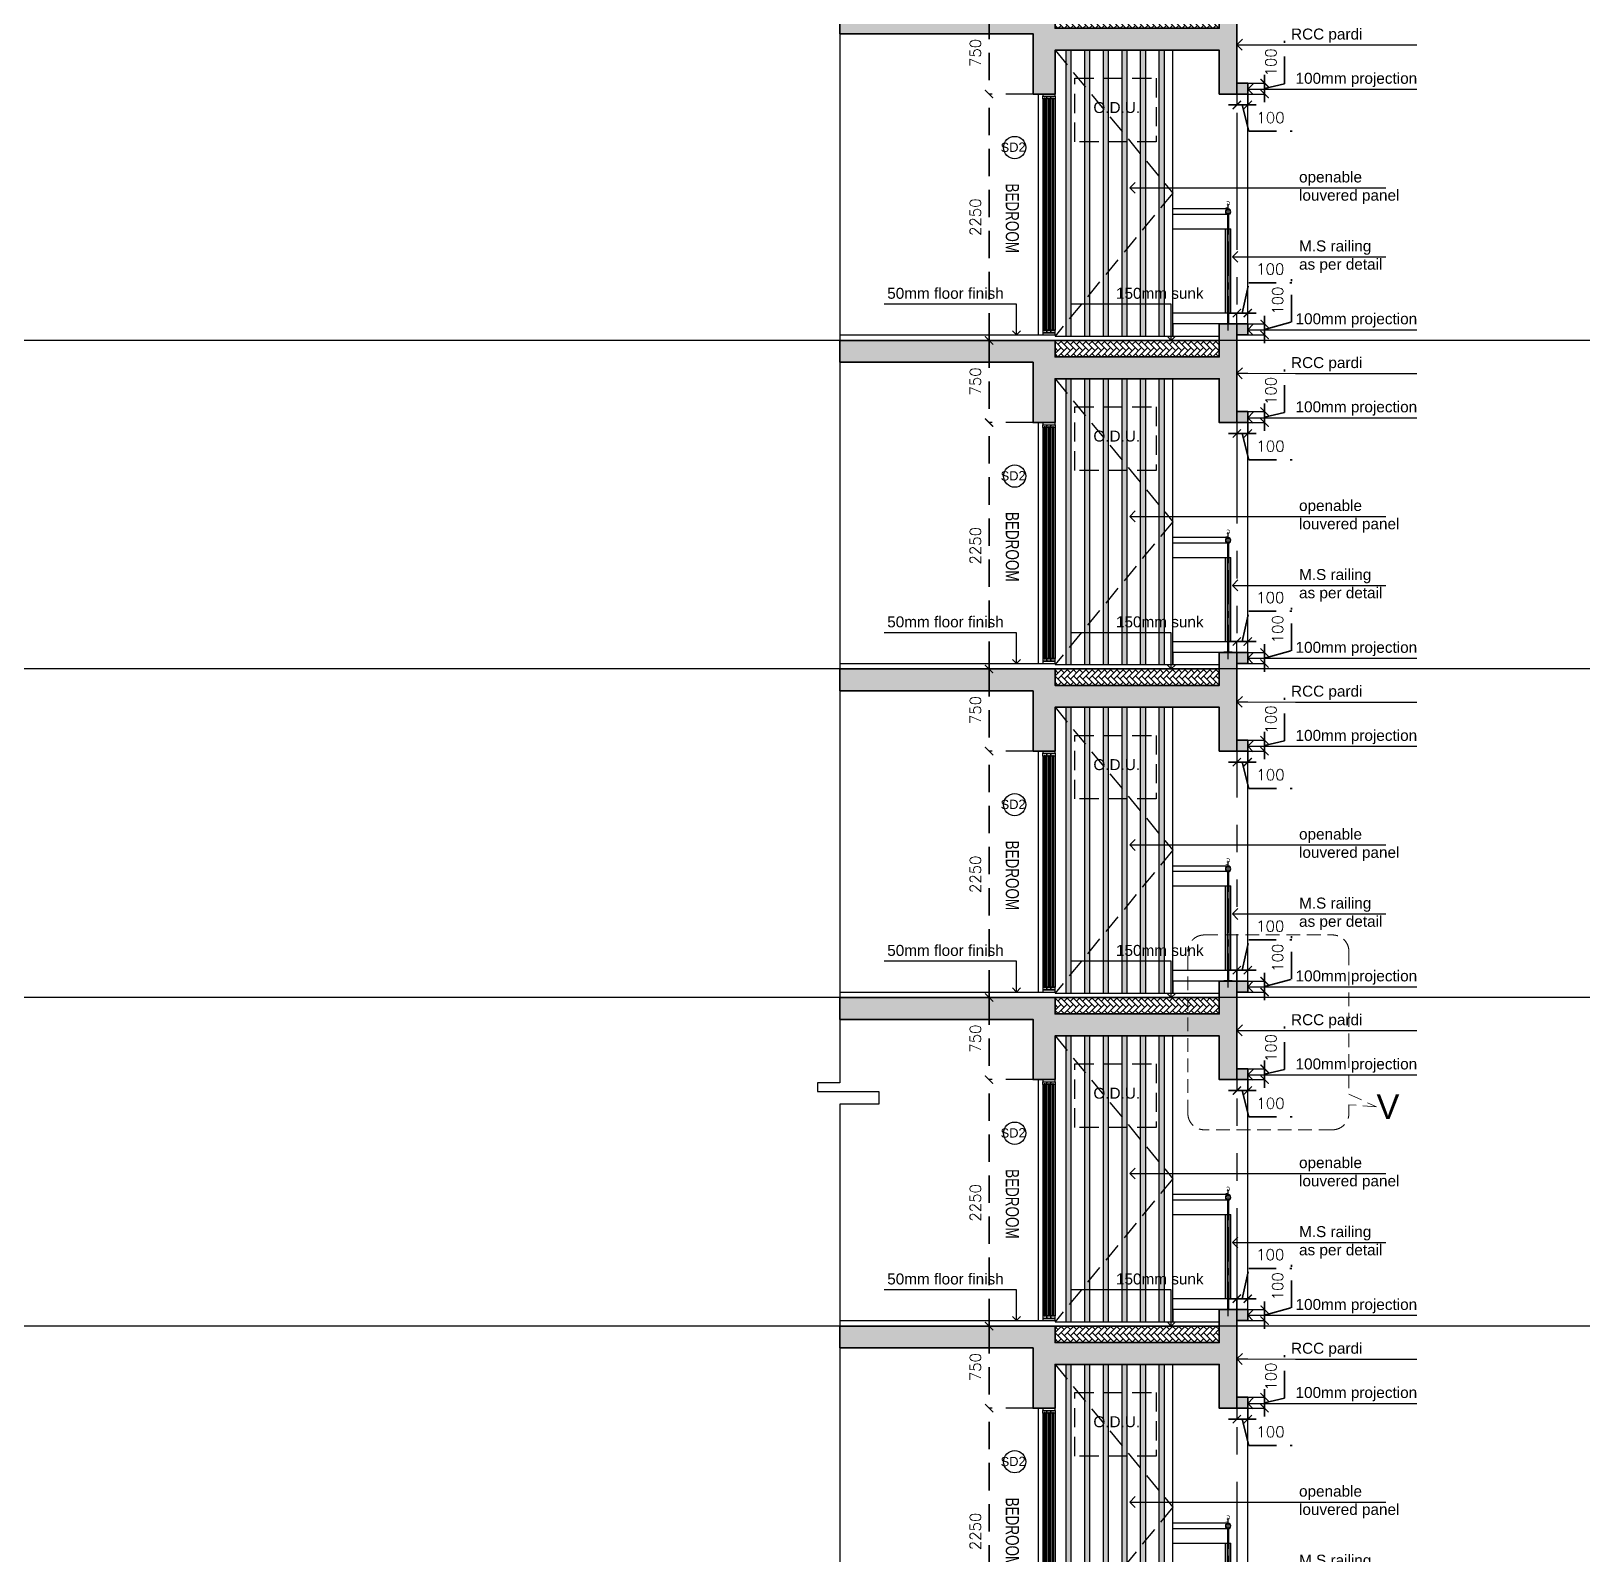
# Model space of a CAD drawing. Header units: millimetres. Extents: x 1066295 to 1300022, y -5734212 to -5454663.
# Drawn here: x 1131770 to 1145939, y -5640083 to -5626168 of the extents above; entities that cross this region are included whole.
import ezdxf
from ezdxf.enums import TextEntityAlignment as Align

# ---------------------------------------------------------------- set-up
doc = ezdxf.new("R2010")
doc.units = ezdxf.units.MM
doc.header["$LTSCALE"] = 1000
doc.header["$MEASUREMENT"] = 0
for name, pattern in [('AUDIT_D_120904163729-0', [0]), ('T9_PROFILE SECTIONS$0$( Hidden )', [0.375, 0.25, -0.125]), ('T9_PROFILE SECTIONS$0$AUDIT_D_120904163729-0', [0]), ('T9_PROFILE SECTIONS$0$CENTER', [2, 1.25, -0.25, 0.25, -0.25]), ('T9_PROFILE SECTIONS$0$HIDDEN', [0.375, 0.25, -0.125]), ('T9_PROFILE SECTIONS$0$HIDDEN2', [0.1875, 0.125, -0.0625]), ('T9_PROFILE SECTIONS$0$T10(T7 IS SIMILAR BUT MIRROR) - DIMENSION & TEXTING$0$HIDDEN', [0.375, 0.25, -0.125]), ('T9_PROFILE SECTIONS$0$T8_PROFILE SECTIONS$0$HIDDEN', [0.375, 0.25, -0.125]), ('T9_PROFILE SECTIONS$0$T8_PROFILE SECTIONS$0$PHANTOM2', [1.25, 0.625, -0.125, 0.125, -0.125, 0.125, -0.125])]:
    doc.linetypes.add(name, pattern=pattern)
doc.layers.get('0').update_dxf_attribs({"linetype": 'AUDIT_D_120904163729-0'})
for name, color, linetype in [('T9_PROFILE SECTIONS$0$a-alu frame', 4, 'Continuous'), ('T9_PROFILE SECTIONS$0$A-DIM', 2, 'Continuous'), ('T9_PROFILE SECTIONS$0$a-ele', 8, 'Continuous'), ('T9_PROFILE SECTIONS$0$A-SUNK SLAB', 251, 'T9_PROFILE SECTIONS$0$AUDIT_D_120904163729-0'), ('T9_PROFILE SECTIONS$0$a-window', 5, 'Continuous'), ('T9_PROFILE SECTIONS$0$DETAIL TEXT', 84, 'T9_PROFILE SECTIONS$0$HIDDEN'), ('T9_PROFILE SECTIONS$0$Elev 01', 8, 'Continuous'), ('T9_PROFILE SECTIONS$0$ELEV 5', 8, 'Continuous'), ('T9_PROFILE SECTIONS$0$F.F.L', 36, 'Continuous'), ('T9_PROFILE SECTIONS$0$GLASS', 5, 'Continuous'), ('T9_PROFILE SECTIONS$0$HATCH 150', 8, 'Continuous'), ('T9_PROFILE SECTIONS$0$Leader', 2, 'T9_PROFILE SECTIONS$0$AUDIT_D_120904163729-0'), ('T9_PROFILE SECTIONS$0$LEVEL', 7, 'Continuous'), ('T9_PROFILE SECTIONS$0$T10(T7 IS SIMILAR BUT MIRROR) - DIMENSION & TEXTING$0$A-DIMENSIONS', 2, 'T9_PROFILE SECTIONS$0$T10(T7 IS SIMILAR BUT MIRROR) - DIMENSION & TEXTING$0$HIDDEN'), ('T9_PROFILE SECTIONS$0$T8_PROFILE SECTIONS$0$A-BUILDING LINE TURNS HERE', 252, 'T9_PROFILE SECTIONS$0$T8_PROFILE SECTIONS$0$PHANTOM2'), ('T9_PROFILE SECTIONS$0$TEXT ROOM', 7, 'Continuous'), ('T9_PROFILE SECTIONS$0$TYPICAL UNITS$0$a-door-no', 104, 'Continuous')]:
    doc.layers.add(name, color=color, linetype=linetype)
for name, color, linetype, lineweight in [('T9_PROFILE SECTIONS$0$A-DIMENSION', 2, 'Continuous', 35), ('T9_PROFILE SECTIONS$0$A-SLAB', 3, 'Continuous', 35), ('T9_PROFILE SECTIONS$0$a-Text', 4, 'Continuous', 0), ('T9_PROFILE SECTIONS$0$R0-18-10-2014-T1-1st Podium Floor Plan$0$Text', 7, 'Continuous', 0), ('T9_PROFILE SECTIONS$0$T8_PROFILE SECTIONS$0$A-DIMENSION', 2, 'Continuous', 35)]:
    doc.layers.add(name, color=color, linetype=linetype, lineweight=lineweight)
doc.styles.add('T9_PROFILE SECTIONS$0$arial', font='sanss___.ttf')
doc.styles.add('T9_PROFILE SECTIONS$0$ARIAL ARROW', font='arial.ttf')
doc.styles.add('T9_PROFILE SECTIONS$0$Romans 1', font='romans.shx', dxfattribs={"height": 100})
doc.styles.add('T9_PROFILE SECTIONS$0$RSP_TXT 500', font='swisscl.ttf', dxfattribs={"height": 250})
doc.styles.add('T9_PROFILE SECTIONS$0$T8_PROFILE SECTIONS$0$Romans 1', font='romans.shx', dxfattribs={"height": 100})
doc.styles.add('T9_PROFILE SECTIONS$0$TYPICAL UNITS$0$LODHA STANDERD', font='sanss___.ttf')
doc.dimstyles.new('T9_PROFILE SECTIONS$0$ALPINE S', dxfattribs={"dimscale": 0, "dimtxt": 100, "dimasz": 75, "dimexe": 0, "dimexo": 0, "dimgap": 75, "dimtad": 1, "dimdec": 0, "dimzin": 0, "dimdsep": 46, "dimtxsty": 'T9_PROFILE SECTIONS$0$Romans 1', "dimblk": 'T9_PROFILE SECTIONS$0$_ArchTick', "dimcen": 0.09, "dimclrd": 256, "dimclre": 256, "dimclrt": 7, "dimadec": 0, "dimazin": 0, "dimtfac": 1, "dimtdec": 0, "dimtofl": 0, "dimtmove": 1, "dimatfit": 0, "dimldrblk": 'T9_PROFILE SECTIONS$0$_Open90', "dimfxl": 1, "dimtolj": 1, "dimtzin": 0, "dimarcsym": 0})
doc.dimstyles.new('T9_PROFILE SECTIONS$0$T8_PROFILE SECTIONS$0$ALPINE S', dxfattribs={"dimscale": 0, "dimtxt": 100, "dimasz": 75, "dimexe": 0, "dimexo": 0, "dimgap": 75, "dimtad": 1, "dimdec": 0, "dimzin": 0, "dimdsep": 46, "dimtxsty": 'T9_PROFILE SECTIONS$0$T8_PROFILE SECTIONS$0$Romans 1', "dimblk": 'T9_PROFILE SECTIONS$0$T8_PROFILE SECTIONS$0$_ArchTick', "dimcen": 0.09, "dimclrd": 256, "dimclre": 256, "dimclrt": 7, "dimadec": 0, "dimazin": 0, "dimtfac": 1, "dimtdec": 0, "dimtofl": 0, "dimtmove": 1, "dimatfit": 0, "dimldrblk": 'T9_PROFILE SECTIONS$0$T8_PROFILE SECTIONS$0$_Open90', "dimfxl": 1, "dimtolj": 1, "dimtzin": 0, "dimarcsym": 0})

# ---------------------------------------------------------------- blocks, each defined once
blk = doc.blocks.new('T9_PROFILE SECTIONS$0$A$C04612184')
at = {"layer": 'T9_PROFILE SECTIONS$0$LEVEL', "color": 8, "linetype": 'T9_PROFILE SECTIONS$0$HIDDEN2', "ltscale": 5}
for p, q in [((89.81805045481178, 62.91499993094112), (-67.82707013435402, 62.91499993094112)), ((89.81805045481178, 56.91499993094112), (-67.82707013499271, 56.91499993094112)), ((89.81805045481178, 53.91499993094112), (-67.82707013531217, 53.91499993094112))]:
    blk.add_line(p, q, dxfattribs=at)
at = {"layer": 'T9_PROFILE SECTIONS$0$LEVEL', "color": 1, "linetype": 'T9_PROFILE SECTIONS$0$HIDDEN2', "ltscale": 5}
blk.add_line((89.81805045481178, 59.91499993094112), (-67.82707013467325, 59.91499993094112), dxfattribs=at)
blk = doc.blocks.new('T9_PROFILE SECTIONS$0$_ArchTick')
at = {"color": 0, "linetype": 'ByBlock', "const_width": 0.15}
blk.add_lwpolyline([(-0.5, -0.5), (0.5, 0.5)], dxfattribs=at)
blk = doc.blocks.new('T9_PROFILE SECTIONS$0$window with railing')
at = {"layer": 'T9_PROFILE SECTIONS$0$a-ele'}
blk.add_lwpolyline([(-11244.8753560856, -340863.6866648021), (-11244.8753560856, -338663.6867499707)], dxfattribs=at)
at = {"layer": 'T9_PROFILE SECTIONS$0$a-window', "color": 250}
for p, q in [((-11394.8753560856, -338708.6867806237), (-11394.8753560856, -340818.6867802009)), ((-11381.60035608523, -338708.6867806242), (-11381.60035608616, -340818.6867802023)), ((-11371.60035608523, -338708.6867806242), (-11371.60035608616, -340818.6867802023))]:
    blk.add_line(p, q, dxfattribs=at)
at = {"layer": 'T9_PROFILE SECTIONS$0$a-window', "color": 1}
for p, q in [((-11357.3753560856, -338708.6867806242), (-11357.3753560856, -340818.6867802023)), ((-11319.8753560856, -338708.6867806242), (-11319.8753560856, -340818.6867802023)), ((-11319.8753560856, -338708.6867806237), (-11319.8753560856, -340818.6867802014)), ((-11282.3753560856, -338708.6867806237), (-11282.3753560856, -340818.6867802014))]:
    blk.add_line(p, q, dxfattribs=at)
at = {"layer": 'T9_PROFILE SECTIONS$0$a-window', "color": 5}
for p, q in [((-11344.10035608616, -338708.6867806242), (-11344.10035608616, -340818.6867802009)), ((-11334.10035608523, -338708.6867806242), (-11334.10035608616, -340818.6867802014)), ((-11306.60035608616, -338708.6867806242), (-11306.60035608616, -340818.6867802009)), ((-11296.60035608523, -338708.6867806242), (-11296.60035608616, -340818.6867802014))]:
    blk.add_line(p, q, dxfattribs=at)
at = {"layer": 'T9_PROFILE SECTIONS$0$a-window', "color": 4}
for points in [[(-11394.87535608653, -338683.6867806247), (-11394.87535608653, -338663.6867806247), (-11282.3753560856, -338663.6867806242), (-11282.3753560856, -338683.6867806242)], [(-11371.60035608523, -338708.6867806242), (-11357.3753560856, -338708.6867806242), (-11357.3753560856, -338683.6867806242), (-11394.87535608653, -338683.6867806247), (-11394.8753560856, -338708.6867806237), (-11381.60035608523, -338708.6867806242), (-11381.60035608523, -338702.6867806237), (-11371.60035608523, -338702.6867806242)], [(-11334.10035608523, -338708.6867806242), (-11319.8753560856, -338708.6867806237), (-11319.8753560856, -338683.6867806242), (-11357.3753560856, -338683.6867806242), (-11357.3753560856, -338708.6867806242), (-11344.10035608616, -338708.6867806242), (-11344.10035608523, -338702.6867806237), (-11334.10035608523, -338702.6867806242)], [(-11296.60035608523, -338708.6867806242), (-11282.3753560856, -338708.6867806237), (-11282.3753560856, -338683.6867806242), (-11319.8753560856, -338683.6867806242), (-11319.8753560856, -338708.6867806242), (-11306.60035608616, -338708.6867806242), (-11306.60035608523, -338702.6867806237), (-11296.60035608523, -338702.6867806242)], [(-11371.60035608616, -340818.6867802023), (-11357.3753560856, -340818.6867802023), (-11357.3753560856, -340843.6867802023), (-11394.8753560856, -340843.6867802023), (-11394.8753560856, -340818.6867802019), (-11381.60035608616, -340818.6867802023), (-11381.60035608523, -340824.6867802023), (-11371.60035608616, -340824.6867802023)], [(-11394.8753560856, -340863.6867495488), (-11394.8753560856, -340843.6867495488), (-11282.3753560856, -340843.6867802019), (-11282.3753560856, -340863.6867802019)], [(-11334.10035608616, -340818.6867802014), (-11319.8753560856, -340818.6867802014), (-11319.8753560856, -340843.6867802019), (-11357.3753560856, -340843.6867802023), (-11357.3753560856, -340818.6867802023), (-11344.10035608616, -340818.6867802023), (-11344.10035608616, -340824.6867802014), (-11334.10035608523, -340824.6867802014)], [(-11296.60035608616, -340818.6867802014), (-11282.3753560856, -340818.6867802014), (-11282.3753560856, -340843.6867802019), (-11319.8753560856, -340843.6867802023), (-11319.8753560856, -340818.6867802023), (-11306.60035608616, -340818.6867802023), (-11306.60035608616, -340824.6867802014), (-11296.60035608523, -340824.6867802014)]]:
    blk.add_lwpolyline(points, close=True, dxfattribs=at)
blk = doc.blocks.new('T9_PROFILE SECTIONS$0$A$C6E3644B4')
at = {"layer": 'T9_PROFILE SECTIONS$0$A-DIM', "ltscale": 0.7}
h = blk.add_hatch(color=8, dxfattribs=at)
edge = h.paths.add_edge_path()
edge.add_arc((0, 1025.000000000233), 25, 0, 360)
edge = h.paths.add_edge_path(flags=17)
edge.add_arc((0, 1025.000000000233), 20, 0, 360)
for points in [[(6.029318510554731, 868.7475443840958), (-5.970681489445269, 868.7475443840958), (-5.970681489445269, 843.7475443840958), (6.029318510554731, 843.7475443840958)], [(6.029318510554731, 130.0000037571881), (-5.970681489445269, 130.0000037571881), (-5.970681489445269, 105.0000037571881), (6.029318510554731, 105.0000037571881)]]:
    blk.add_hatch(color=8, dxfattribs=at).paths.add_polyline_path(points)
for p, q in [((-5, 1000.135468803113), (-5.000000000931323, 868.4000000003725)), ((5, 1000.135468803113), (4.999999999068677, 868.4000000003725)), ((24.99999999906868, 868.4000000003725), (-25.00000000093132, 868.4000000003725)), ((-25, 100.4000000001397), (-25.00000000093132, 868.4000000003725)), ((25, 100.4000000001397), (24.99999999906868, 868.4000000003725)), ((25, 100.4000000001397), (-25, 100.3999999999069)), ((-5, 100.3999999912921), (-5, 5)), ((5, 100.3999999912921), (5, 5))]:
    blk.add_line(p, q, dxfattribs=at)
at = {"layer": 'T9_PROFILE SECTIONS$0$A-DIM', "color": 5, "linetype": 'T9_PROFILE SECTIONS$0$CENTER', "ltscale": 0.25}
blk.add_line((0, -58.99308032752015), (0, 1094.712154761422), dxfattribs=at)
at = {"layer": 'T9_PROFILE SECTIONS$0$A-DIM', "ltscale": 0.7}
blk.add_lwpolyline([(37.5, 5), (-37.5, 5), (-37.5, 0), (37.5, 0)], close=True, dxfattribs=at)
for radius in [25, 20]:
    blk.add_circle((0, 1025.000000000233), radius, dxfattribs=at)
at = {"layer": 'T9_PROFILE SECTIONS$0$GLASS', "ltscale": 0.7}
for points in [[(-5.970681489445269, 868.4000000003725), (-5.970681489445269, 843.7475443840958), (6.029318510554731, 843.7475443840958), (6.029318510554731, 868.4000000003725)], [(-5.970681489445269, 105.0000037571881), (6.029318510554731, 105.0000037571881), (6.029318510554731, 868.4000000003725), (-5.970681489445269, 868.4000000003725)], [(-5.970681489445269, 130.0000037571881), (-5.970681489445269, 105.0000037571881), (6.029318510554731, 105.0000037571881), (6.029318510554731, 130.0000037571881)]]:
    blk.add_lwpolyline(points, close=True, dxfattribs=at)
at = {"layer": 'T9_PROFILE SECTIONS$0$DETAIL TEXT', "color": 0, "char_height": 40, "width": 489.2515201326069, "attachment_point": 1, "style": 'T9_PROFILE SECTIONS$0$arial'}
for s, insert in [('{\\fCalibri|b0|i0|c0|p34;C}', (-17.82033419283107, 1122.699517042609)), ('{\\fCalibri|b0|i0|c0|p34;L}', (-2.775433416478336, 1100.522025397047))]:
    blk.add_mtext(s, dxfattribs=dict(at, insert=insert))
blk = doc.blocks.new('*D249')
at = {"layer": 'T9_PROFILE SECTIONS$0$A-DIMENSION', "linetype": 'T9_PROFILE SECTIONS$0$HIDDEN', "lineweight": -2, "transparency": 16777216}
for p, q in [((-51353.88129241997, 283661.6741476329), (-51755.66542000929, 283661.6741476329)), ((-51353.88129241997, 282911.6741476329), (-51755.66542000929, 282911.6741476329))]:
    blk.add_line(p, q, dxfattribs=at)
at = {"layer": 'T9_PROFILE SECTIONS$0$A-DIMENSION', "linetype": 'T9_PROFILE SECTIONS$0$HIDDEN', "transparency": 16777216}
blk.add_line((-51755.66542000929, 283661.6741476329), (-51755.66542000929, 282911.6741476329), dxfattribs=at)
at = {"layer": 'T9_PROFILE SECTIONS$0$A-DIMENSION', "linetype": 'ByBlock', "transparency": 16777216, "xscale": 75, "yscale": 75, "zscale": 75}
for p, rotation in [((-51755.66542000929, 283661.6741476329), 90), ((-51755.66542000929, 282911.6741476329), 270)]:
    blk.add_blockref('T9_PROFILE SECTIONS$0$_ArchTick', p, dxfattribs=dict(at, rotation=rotation))
at = {"layer": 'T9_PROFILE SECTIONS$0$A-DIMENSION', "color": 7, "linetype": 'ByBlock', "transparency": 16777216, "insert": (-51880.66542000927, 283286.6741476329), "char_height": 100, "attachment_point": 5, "rotation": 90.00000000000001, "style": 'T9_PROFILE SECTIONS$0$Romans 1'}
blk.add_mtext('\\A1;750', dxfattribs=at)
blk = doc.blocks.new('T9_PROFILE SECTIONS$0$_Open90')
at = {"color": 0, "linetype": 'ByBlock', "lineweight": -2}
for p, q in [((0, 0), (-1, 0)), ((-0.5, 0.5), (0, 0)), ((0, 0), (-0.5, -0.5))]:
    blk.add_line(p, q, dxfattribs=at)
blk = doc.blocks.new('*D250')
at = {"layer": 'T9_PROFILE SECTIONS$0$A-DIMENSION', "linetype": 'T9_PROFILE SECTIONS$0$HIDDEN', "lineweight": -2, "transparency": 16777216}
for p, q in [((-51353.88129369775, 285911.6741474317), (-51755.66542000929, 285911.6741474317)), ((-51353.88129241997, 283661.674147632), (-51755.66542000929, 283661.674147632))]:
    blk.add_line(p, q, dxfattribs=at)
at = {"layer": 'T9_PROFILE SECTIONS$0$A-DIMENSION', "linetype": 'T9_PROFILE SECTIONS$0$HIDDEN', "transparency": 16777216}
blk.add_line((-51755.66542000929, 283661.674147632), (-51755.66542000929, 285911.6741474317), dxfattribs=at)
at = {"layer": 'T9_PROFILE SECTIONS$0$A-DIMENSION', "linetype": 'ByBlock', "transparency": 16777216, "xscale": 75, "yscale": 75, "zscale": 75}
for p, rotation in [((-51755.66542000929, 285911.6741474317), 90), ((-51755.66542000929, 283661.674147632), 270)]:
    blk.add_blockref('T9_PROFILE SECTIONS$0$_ArchTick', p, dxfattribs=dict(at, rotation=rotation))
at = {"layer": 'T9_PROFILE SECTIONS$0$A-DIMENSION', "color": 7, "linetype": 'ByBlock', "transparency": 16777216, "insert": (-51880.66542000927, 284786.6741475319), "char_height": 100, "attachment_point": 5, "rotation": 90.00000000000001, "style": 'T9_PROFILE SECTIONS$0$Romans 1'}
blk.add_mtext('\\A1;2250', dxfattribs=at)
blk = doc.blocks.new('T9_PROFILE SECTIONS$0$TYPICAL UNITS$0$B-flat-33')
at = {"layer": 'T9_PROFILE SECTIONS$0$TYPICAL UNITS$0$a-door-no'}
blk.add_ellipse((14107.61507096316, 1401.53111237858), major_axis=(0.02899166201322233, -181.0162510421596), ratio=0.9999894850701674, dxfattribs=at)
at = {"layer": 'T9_PROFILE SECTIONS$0$TYPICAL UNITS$0$a-door-no', "style": 'T9_PROFILE SECTIONS$0$TYPICAL UNITS$0$LODHA STANDERD', "oblique": 1.577147961390024e-05, "width": 0.9999894886737732}
blk.add_attdef('OP1', text='', height=149.9999997297267, rotation=0.7592242381622432, dxfattribs=at).set_placement((14117.02385249914, 1331.605178014608), align=Align.CENTER)
blk = doc.blocks.new('T9_PROFILE SECTIONS$0$T8_PROFILE SECTIONS$0$_ArchTick')
at = {"color": 0, "linetype": 'ByBlock', "const_width": 0.15}
blk.add_lwpolyline([(-0.5, -0.5), (0.5, 0.5)], dxfattribs=at)
blk = doc.blocks.new('*D251')
at = {"layer": 'T9_PROFILE SECTIONS$0$T8_PROFILE SECTIONS$0$A-DIMENSION', "linetype": 'T9_PROFILE SECTIONS$0$T8_PROFILE SECTIONS$0$HIDDEN', "transparency": 16777216}
for p, q in [((-49443.88129241997, 283911.7390612923), (-49385.15413161134, 284188.3660563556)), ((-49385.15413161134, 284188.3660563556), (-48992.2969887542, 284188.3660563556)), ((-49493.88129241997, 283911.7390612923), (-49568.88129241997, 283911.7390612923)), ((-49393.88129241997, 283911.7390612923), (-49493.88129241997, 283911.7390612923)), ((-49393.88129241997, 283911.7390612923), (-49318.88129241997, 283911.7390612923))]:
    blk.add_line(p, q, dxfattribs=at)
at = {"layer": 'T9_PROFILE SECTIONS$0$T8_PROFILE SECTIONS$0$A-DIMENSION', "linetype": 'T9_PROFILE SECTIONS$0$T8_PROFILE SECTIONS$0$HIDDEN', "lineweight": -2, "transparency": 16777216}
for p, q in [((-49493.88129241997, 283811.6741472026), (-49493.88129241997, 283911.7390612923)), ((-49393.88129241997, 283811.6741472026), (-49393.88129241997, 283911.7390612923))]:
    blk.add_line(p, q, dxfattribs=at)
at = {"layer": 'T9_PROFILE SECTIONS$0$T8_PROFILE SECTIONS$0$A-DIMENSION', "linetype": 'ByBlock', "transparency": 16777216, "xscale": 75, "yscale": 75, "zscale": 75}
blk.add_blockref('T9_PROFILE SECTIONS$0$T8_PROFILE SECTIONS$0$_ArchTick', (-49493.88129241997, 283911.7390612923), dxfattribs=at)
at = {"layer": 'T9_PROFILE SECTIONS$0$T8_PROFILE SECTIONS$0$A-DIMENSION', "linetype": 'ByBlock', "transparency": 16777216, "xscale": 75, "yscale": 75, "zscale": 75, "rotation": 180}
blk.add_blockref('T9_PROFILE SECTIONS$0$T8_PROFILE SECTIONS$0$_ArchTick', (-49393.88129241997, 283911.7390612923), dxfattribs=at)
at = {"layer": 'T9_PROFILE SECTIONS$0$T8_PROFILE SECTIONS$0$A-DIMENSION', "color": 7, "linetype": 'ByBlock', "transparency": 16777216, "insert": (-49188.72556018277, 284313.3660563556), "char_height": 100, "attachment_point": 5, "style": 'T9_PROFILE SECTIONS$0$T8_PROFILE SECTIONS$0$Romans 1'}
blk.add_mtext('\\A1;100', dxfattribs=at)
blk = doc.blocks.new('T9_PROFILE SECTIONS$0$T8_PROFILE SECTIONS$0$_Open90')
at = {"color": 0, "linetype": 'ByBlock', "lineweight": -2}
for p, q in [((0, 0), (-1, 0)), ((-0.5, 0.5), (0, 0)), ((0, 0), (-0.5, -0.5))]:
    blk.add_line(p, q, dxfattribs=at)
blk = doc.blocks.new('*D252')
at = {"layer": 'T9_PROFILE SECTIONS$0$T8_PROFILE SECTIONS$0$A-DIMENSION', "linetype": 'T9_PROFILE SECTIONS$0$T8_PROFILE SECTIONS$0$HIDDEN', "transparency": 16777216}
for p, q in [((-48996.16857542605, 283828.2281862199), (-48996.16857542605, 284221.0853290771)), ((-49240.73842880735, 283811.6741472026), (-49240.73842880735, 283886.6741472026)), ((-49240.73842880735, 283761.6741472133), (-48996.16857542605, 283828.2281862199)), ((-49240.73842880735, 283811.6741472026), (-49240.73842880735, 283711.6741472241)), ((-49240.73842880735, 283711.6741472241), (-49240.73842880735, 283636.6741472241))]:
    blk.add_line(p, q, dxfattribs=at)
at = {"layer": 'T9_PROFILE SECTIONS$0$T8_PROFILE SECTIONS$0$A-DIMENSION', "linetype": 'T9_PROFILE SECTIONS$0$T8_PROFILE SECTIONS$0$HIDDEN', "lineweight": -2, "transparency": 16777216}
for p, q in [((-49393.88129241997, 283811.6741472026), (-49240.73842880735, 283811.6741472026)), ((-49393.88129241997, 283711.6741472241), (-49240.73842880735, 283711.6741472241))]:
    blk.add_line(p, q, dxfattribs=at)
at = {"layer": 'T9_PROFILE SECTIONS$0$T8_PROFILE SECTIONS$0$A-DIMENSION', "linetype": 'ByBlock', "transparency": 16777216, "xscale": 75, "yscale": 75, "zscale": 75}
for p, rotation in [((-49240.73842880735, 283811.6741472026), 270), ((-49240.73842880735, 283711.6741472241), 90)]:
    blk.add_blockref('T9_PROFILE SECTIONS$0$T8_PROFILE SECTIONS$0$_ArchTick', p, dxfattribs=dict(at, rotation=rotation))
at = {"layer": 'T9_PROFILE SECTIONS$0$T8_PROFILE SECTIONS$0$A-DIMENSION', "color": 7, "linetype": 'ByBlock', "transparency": 16777216, "insert": (-49121.1685754261, 284024.6567576485), "char_height": 100, "attachment_point": 5, "rotation": 90, "style": 'T9_PROFILE SECTIONS$0$T8_PROFILE SECTIONS$0$Romans 1'}
blk.add_mtext('\\A1;100', dxfattribs=at)
blk = doc.blocks.new('*D253')
at = {"layer": 'T9_PROFILE SECTIONS$0$T8_PROFILE SECTIONS$0$A-DIMENSION', "linetype": 'T9_PROFILE SECTIONS$0$T8_PROFILE SECTIONS$0$HIDDEN', "transparency": 16777216}
for p, q in [((-49493.88129241997, 282811.6092331046), (-49568.88129241997, 282811.6092331046)), ((-49393.88129241997, 282811.6092331046), (-49493.88129241997, 282811.6092331046)), ((-49443.88129241997, 282811.6092331046), (-49382.8829599279, 282570.9580875626)), ((-49393.88129241997, 282811.6092331046), (-49318.88129241997, 282811.6092331046)), ((-49382.8829599279, 282570.9580875626), (-48990.02581707075, 282570.9580875626))]:
    blk.add_line(p, q, dxfattribs=at)
at = {"layer": 'T9_PROFILE SECTIONS$0$T8_PROFILE SECTIONS$0$A-DIMENSION', "linetype": 'T9_PROFILE SECTIONS$0$T8_PROFILE SECTIONS$0$HIDDEN', "lineweight": -2, "transparency": 16777216}
for p, q in [((-49493.88129241997, 282911.6741472241), (-49493.88129241997, 282811.6092331046)), ((-49393.88129241997, 282911.6741472241), (-49393.88129241997, 282811.6092331046))]:
    blk.add_line(p, q, dxfattribs=at)
at = {"layer": 'T9_PROFILE SECTIONS$0$T8_PROFILE SECTIONS$0$A-DIMENSION', "linetype": 'ByBlock', "transparency": 16777216, "xscale": 75, "yscale": 75, "zscale": 75}
blk.add_blockref('T9_PROFILE SECTIONS$0$T8_PROFILE SECTIONS$0$_ArchTick', (-49493.88129241997, 282811.6092331046), dxfattribs=at)
at = {"layer": 'T9_PROFILE SECTIONS$0$T8_PROFILE SECTIONS$0$A-DIMENSION', "linetype": 'ByBlock', "transparency": 16777216, "xscale": 75, "yscale": 75, "zscale": 75, "rotation": 180}
blk.add_blockref('T9_PROFILE SECTIONS$0$T8_PROFILE SECTIONS$0$_ArchTick', (-49393.88129241997, 282811.6092331046), dxfattribs=at)
at = {"layer": 'T9_PROFILE SECTIONS$0$T8_PROFILE SECTIONS$0$A-DIMENSION', "color": 7, "linetype": 'ByBlock', "transparency": 16777216, "insert": (-49186.45438849933, 282695.9580875626), "char_height": 100, "attachment_point": 5, "style": 'T9_PROFILE SECTIONS$0$T8_PROFILE SECTIONS$0$Romans 1'}
blk.add_mtext('\\A1;100', dxfattribs=at)
blk = doc.blocks.new('*D254')
at = {"layer": 'T9_PROFILE SECTIONS$0$T8_PROFILE SECTIONS$0$A-DIMENSION', "linetype": 'T9_PROFILE SECTIONS$0$T8_PROFILE SECTIONS$0$HIDDEN', "transparency": 16777216}
for p, q in [((-49058.13209899836, 283004.0948544899), (-49058.13209899836, 283396.9519973471)), ((-49240.73842880828, 283011.6741472026), (-49240.73842880828, 283086.6741472026)), ((-49240.73842880828, 282911.6741472241), (-49240.73842880828, 283011.6741472026)), ((-49240.73842880828, 282961.6741472133), (-49058.13209899836, 283004.0948544899)), ((-49240.73842880828, 282911.6741472241), (-49240.73842880828, 282836.6741472241))]:
    blk.add_line(p, q, dxfattribs=at)
at = {"layer": 'T9_PROFILE SECTIONS$0$T8_PROFILE SECTIONS$0$A-DIMENSION', "linetype": 'T9_PROFILE SECTIONS$0$T8_PROFILE SECTIONS$0$HIDDEN', "lineweight": -2, "transparency": 16777216}
for p, q in [((-49393.88129241997, 283011.6741472026), (-49240.73842880828, 283011.6741472026)), ((-49393.88129241997, 282911.6741472241), (-49240.73842880828, 282911.6741472241))]:
    blk.add_line(p, q, dxfattribs=at)
at = {"layer": 'T9_PROFILE SECTIONS$0$T8_PROFILE SECTIONS$0$A-DIMENSION', "linetype": 'ByBlock', "transparency": 16777216, "xscale": 75, "yscale": 75, "zscale": 75}
for p, rotation in [((-49240.73842880828, 283011.6741472026), 270), ((-49240.73842880828, 282911.6741472241), 90)]:
    blk.add_blockref('T9_PROFILE SECTIONS$0$T8_PROFILE SECTIONS$0$_ArchTick', p, dxfattribs=dict(at, rotation=rotation))
at = {"layer": 'T9_PROFILE SECTIONS$0$T8_PROFILE SECTIONS$0$A-DIMENSION', "color": 7, "linetype": 'ByBlock', "transparency": 16777216, "insert": (-49183.13209899841, 283200.5234259185), "char_height": 100, "attachment_point": 5, "rotation": 90, "style": 'T9_PROFILE SECTIONS$0$T8_PROFILE SECTIONS$0$Romans 1'}
blk.add_mtext('\\A1;100', dxfattribs=at)
blk = doc.blocks.new('T9_PROFILE SECTIONS$0$grn')
at = {"layer": 'T9_PROFILE SECTIONS$0$A-SUNK SLAB', "linetype": 'ByBlock'}
h = blk.add_hatch(dxfattribs=at)
h.set_pattern_fill('AR-HBONE', color=256, scale=10)
h.set_pattern_definition([(135, (-5719487.17873388, -1177142.853663855), (-56.5685424949238, 1.829618899826852e-14), [120, -40]), (224.9999999999999, (-5719515.463005131, -1177114.569392606), (-56.5685424949238, 1.829618899826852e-14), [120, -39.99999999999999])])
h.paths.add_polyline_path([(-49653.88129242091, 283511.674147279), (-51153.88129241997, 283511.674147279), (-51153.88129241997, 283661.6741476329), (-49653.88129242091, 283661.6741476329)])
at = {"layer": 'T9_PROFILE SECTIONS$0$ELEV 5', "ltscale": 0.7}
h = blk.add_hatch(color=256, dxfattribs=at)
h.dxf.hatch_style = 1
h.paths.add_polyline_path([(-50154.97024322348, 286311.6741470238), (-50204.97024322348, 286311.6741470238), (-50204.97024322348, 283701.6741480557), (-50154.97024322348, 283701.6741480557)])
h.paths.add_polyline_path([(-50324.97024322441, 286311.6741470238), (-50374.97024322441, 286311.6741470238), (-50374.97024322441, 283701.6741480557), (-50324.97024322441, 283701.6741480557)])
h.paths.add_polyline_path([(-50494.97024322534, 286311.6741470238), (-50544.97024322534, 286311.6741470238), (-50544.97024322534, 283701.6741480557), (-50494.97024322534, 283701.6741480557)])
h.paths.add_polyline_path([(-50664.97024322627, 286311.6741470238), (-50714.97024322627, 286311.6741470238), (-50714.97024322627, 283701.6741480557), (-50664.97024322627, 283701.6741480557)])
h.paths.add_polyline_path([(-50834.9702432272, 286311.6741470238), (-50884.9702432272, 286311.6741470238), (-50884.9702432272, 283701.6741480557), (-50834.9702432272, 283701.6741480557)])
h.paths.add_polyline_path([(-51004.97024322813, 286311.6741470238), (-51054.97024322813, 286311.6741470238), (-51054.97024322813, 283701.6741480557), (-51004.97024322813, 283701.6741480557)])
at = {"layer": 'T9_PROFILE SECTIONS$0$HATCH 150'}
h = blk.add_hatch(color=8, dxfattribs=at)
h.dxf.hatch_style = 1
h.paths.add_polyline_path([(-49653.88129242091, 283811.674147225), (-49653.88129242091, 283661.674147279), (-49653.88129242091, 283511.674147279), (-51153.88129241997, 283511.674147279), (-51153.88129241997, 283661.6741476329), (-53117.25509975245, 283661.6741476329), (-53117.25509975245, 283461.6741476329), (-51353.88129241997, 283461.6741476329), (-51353.88129241997, 282911.6741476329), (-51153.88129241997, 282911.6741475984), (-51153.88129241997, 283311.6741475984), (-49653.88129242091, 283311.6741475984), (-49653.88129258016, 282911.674147279), (-49493.88129241997, 282911.6741472455), (-49493.88129241625, 283811.6741472241)])
h = blk.add_hatch(dxfattribs=at)
h.set_pattern_fill('AR-SAND', color=8, scale=10)
h.set_pattern_definition([(127.5, (-5719487.17873388, -1184799.737483694), (-19.26823769013158, -0.6299335810960811), [0, -15.19999999999999, 0, -16.99999999999999, 0, -16.24999999999999]), (97.49999999999993, (-5719487.17873388, -1184799.737483694), (-28.2214606522974, 17.69776705267727), [0, -8.19999999999999, 0, -13.69999999999999, 0, -5.249999999999996]), (57.49999999999999, (-5719487.17873388, -1184812.037483693), (-0.05659053536964871, 31.14141861751495), [0, -4.999999999999977, 0, -17.99999999999991, 0, -23.49999999999991]), (47.49999999999994, (-5719487.17873388, -1184812.037483693), (-8.776755649342494, 30.06126604572293), [0, -2.5, 0, -11.8, 0, -13.5])])
h.paths.add_polyline_path([(-49493.88129241997, 283011.6741472455), (-49393.88129241997, 283011.6741472455), (-49393.88129241997, 282911.6741472241), (-49493.88129241997, 282911.6741472241)])
h.paths.add_polyline_path([(-49493.88129241997, 283711.6741472455), (-49393.88129241997, 283711.6741472455), (-49393.88129241997, 283811.6741472241), (-49493.88129241997, 283811.6741472241)])
at = {"layer": 'T9_PROFILE SECTIONS$0$A-SLAB', "linetype": 'ByBlock'}
for points in [[(-49653.88129242091, 283811.674147225), (-49653.88129242091, 283661.674147279), (-49653.88129242091, 283511.674147279), (-51153.88129241997, 283511.674147279), (-51153.88129241997, 283661.6741476329), (-53117.25509975245, 283661.6741476329), (-53117.25509975245, 283461.6741476329), (-51353.88129241997, 283461.6741476329), (-51353.88129241997, 282911.6741476329), (-51153.88129241997, 282911.6741475984), (-51153.88129241997, 283311.6741475984), (-49653.88129242091, 283311.6741475984), (-49653.88129258016, 282911.674147279), (-49493.88129241997, 282911.6741472455), (-49493.88129241625, 283811.6741472241)], [(-49493.88129241997, 283711.6741472455), (-49393.88129241997, 283711.6741472455), (-49393.88129241997, 283811.6741472241), (-49493.88129241997, 283811.6741472241)], [(-49493.88129241997, 283011.6741472455), (-49393.88129241997, 283011.6741472455), (-49393.88129241997, 282911.6741472241), (-49493.88129241997, 282911.6741472241)]]:
    blk.add_lwpolyline(points, close=True, dxfattribs=at)
at = {"layer": 'T9_PROFILE SECTIONS$0$A-SUNK SLAB', "linetype": 'ByBlock'}
blk.add_lwpolyline([(-49653.88129242091, 283511.674147279), (-51153.88129241997, 283511.674147279), (-51153.88129241997, 283661.6741476329), (-49653.88129242091, 283661.6741476329)], close=True, dxfattribs=at)
at = {"layer": 'T9_PROFILE SECTIONS$0$Elev 01', "ltscale": 0.7}
for p, q in [((-49573.88129241997, 284861.674147225), (-50078.88129242021, 284861.674147225)), ((-49573.88129241997, 284811.674147225), (-50078.88129242021, 284811.674147225)), ((-50078.88129241997, 284680.0741472244), (-49598.88129241904, 284680.0741472244)), ((-50078.88129241997, 283912.0741472254), (-49598.88129241997, 283912.0741472235))]:
    blk.add_line(p, q, dxfattribs=at)
at = {"layer": 'T9_PROFILE SECTIONS$0$Elev 01', "linetype": 'ByBlock'}
for points in [[(-51004.97024322813, 286311.6741470238), (-51054.97024322813, 286311.6741470238), (-51054.97024322813, 283701.6741480557), (-51004.97024322813, 283701.6741480557)], [(-50834.9702432272, 286311.6741470238), (-50884.9702432272, 286311.6741470238), (-50884.9702432272, 283701.6741480557), (-50834.9702432272, 283701.6741480557)], [(-50664.97024322627, 286311.6741470238), (-50714.97024322627, 286311.6741470238), (-50714.97024322627, 283701.6741480557), (-50664.97024322627, 283701.6741480557)], [(-50494.97024322534, 286311.6741470238), (-50544.97024322534, 286311.6741470238), (-50544.97024322534, 283701.6741480557), (-50494.97024322534, 283701.6741480557)], [(-50324.97024322441, 286311.6741470238), (-50374.97024322441, 286311.6741470238), (-50374.97024322441, 283701.6741480557), (-50324.97024322441, 283701.6741480557)], [(-50154.97024322348, 286311.6741470238), (-50204.97024322348, 286311.6741470238), (-50204.97024322348, 283701.6741480557), (-50154.97024322348, 283701.6741480557)]]:
    blk.add_lwpolyline(points, close=True, dxfattribs=at)
blk.add_lwpolyline([(-49653.88129242091, 283811.674147225), (-50078.88129241997, 283811.674147225), (-50078.88129241997, 283701.6741480557)], dxfattribs=at)
at = {"layer": 'T9_PROFILE SECTIONS$0$ELEV 5', "ltscale": 0.7}
for p, q in [((-50078.88129241997, 283701.6741480557), (-50078.88129241997, 286311.6741470229)), ((-49393.88129241997, 283811.6741472241), (-49393.88129241997, 285911.6741173547))]:
    blk.add_line(p, q, dxfattribs=at)
at = {"layer": 'T9_PROFILE SECTIONS$0$ELEV 5', "linetype": 'T9_PROFILE SECTIONS$0$( Hidden )', "ltscale": 0.7}
blk.add_lwpolyline([(-51153.88126998767, 286311.6741475984), (-50078.88129241997, 285006.6741475388), (-51153.88129241997, 283701.6741480557)], dxfattribs=at)
blk.add_lwpolyline([(-50974.1685754261, 286055.2281862199), (-50230.1685754261, 286055.2281862199), (-50230.1685754261, 285475.2281862199), (-50974.1685754261, 285475.2281862199)], close=True, dxfattribs=at)
at = {"layer": 'T9_PROFILE SECTIONS$0$F.F.L', "linetype": 'Continuous', "ltscale": 0.1}
blk.add_lwpolyline([(-53117.25509975245, 283711.6741480557), (-51153.88129241997, 283711.6741484385), (-51153.88129241997, 283701.6741480557), (-49653.88129242091, 283701.6741480557)], dxfattribs=at)
at = {"layer": 'T9_PROFILE SECTIONS$0$a-alu frame', "linetype": 'Continuous', "xscale": -1}
blk.add_blockref('T9_PROFILE SECTIONS$0$window with railing', (-62548.75664850557, 624575.3608979862), dxfattribs=at)
at = {"layer": 'T9_PROFILE SECTIONS$0$A-SLAB', "linetype": 'ByBlock', "xscale": -1}
blk.add_blockref('T9_PROFILE SECTIONS$0$A$C6E3644B4', (-49573.88129241997, 283811.6741472241), dxfattribs=at)
at = {"layer": 'T9_PROFILE SECTIONS$0$TEXT ROOM', "ltscale": 0.1}
ref = blk.add_blockref('T9_PROFILE SECTIONS$0$TYPICAL UNITS$0$B-flat-33', (-59457.53058443172, 284634.625673335), dxfattribs=dict(at, xscale=0.5625, yscale=0.5625, zscale=0.5625))
ref.add_attrib('OP1', 'SD2', dxfattribs={"layer": 'T9_PROFILE SECTIONS$0$TYPICAL UNITS$0$a-door-no', "height": 84.37499984797128, "rotation": 0.7592242292916443, "style": 'T9_PROFILE SECTIONS$0$TYPICAL UNITS$0$LODHA STANDERD', "oblique": 1.577147961390024e-05, "width": 0.9999894886737734}).set_placement((-51535.56855354621, 285383.4036066886), align=Align.CENTER)
at = {"layer": 'T9_PROFILE SECTIONS$0$a-Text', "insert": (-51483.11578379618, 284459.4061786663), "char_height": 120.0000000000001, "attachment_point": 3, "rotation": 270.0000000000009, "style": 'T9_PROFILE SECTIONS$0$RSP_TXT 500'}
blk.add_mtext_dynamic_manual_height_columns('BEDROOM', width=1106.247748976808, gutter_width=500, heights=[0], dxfattribs=at)
at = {"layer": 'T9_PROFILE SECTIONS$0$R0-18-10-2014-T1-1st Podium Floor Plan$0$Text', "char_height": 100.0000000000001, "width": 1133.401091405185, "style": 'T9_PROFILE SECTIONS$0$ARIAL ARROW'}
for s, insert, attachment_point in [('O.D.U.', (-50803.50318462541, 285838.1804162627), 1), ('openable louvered panel', (-48926.00318462541, 285204.1804162627), 1), ('M.S railing \\Pas per detail\\P  ', (-48926.00318462541, 284574.1804162627), 1), ('50mm floor finish   ', (-51622.16675544763, 284141.9900627863), 3), ('150mm sunk', (-49797.55196002265, 284141.9900627863), 3), ('100mm projection\\P  ', (-48957.8173903157, 283909.2345195459), 1), ('RCC pardi', (-48999.2644018461, 283509.1518875929), 1), ('100mm projection\\P  ', (-48957.8173903157, 283105.2442225656), 1)]:
    blk.add_mtext(s, dxfattribs=dict(at, insert=insert, attachment_point=attachment_point))
at = {"layer": 'T9_PROFILE SECTIONS$0$A-DIMENSION', "linetype": 'ByBlock'}
for base, p1, p2, picture, middle in [((-51755.66542000929, 285911.6741474317, 0.01002673761109921), (-51353.88129241997, 283661.674147632, 0.01002673761109921), (-51353.88129369775, 285911.6741474317, -0.01022038209019727), '*D250', (-51880.66542000929, 284786.6741475319, 0.01002673761109921)), ((-51755.66542000929, 282911.6741476329, 0.01002673761109921), (-51353.88129241997, 283661.6741476329, -1.422451434418548e-09), (-51353.88129241997, 282911.6741476329, -1.422451434418548e-09), '*D249', (-51880.66542000929, 283286.6741476329, 0.01002673761109921))]:
    dim = blk.add_linear_dim(base=base, p1=p1, p2=p2, angle=90, dimstyle='T9_PROFILE SECTIONS$0$ALPINE S', override={"dimscale": 1, "dimfxl": 5, "dimlwd": 65535, "dimarcsym": 1}, dxfattribs=at)
    dim.commit()
    dim.dimension.update_dxf_attribs({"geometry": picture, "text_midpoint": middle})
at = {"layer": 'T9_PROFILE SECTIONS$0$T8_PROFILE SECTIONS$0$A-DIMENSION', "linetype": 'ByBlock'}
for base, p1, p2, picture, middle in [((-49493.88129241997, 283911.7390612923), (-49393.88129241997, 283811.6741472026, -0.0001936416341929113), (-49493.88129241997, 283811.6741472026, -0.0001936416341929113), '*D251', (-49310.15413161134, 284188.3660563556)), ((-49493.88129241997, 282811.6092331046), (-49393.88129241997, 282911.6741472241, -0.0001936416341929113), (-49493.88129241997, 282911.6741472241, -0.0001936416341929113), '*D253', (-49307.8829599279, 282570.9580875626))]:
    dim = blk.add_linear_dim(base=base, p1=p1, p2=p2, dimstyle='T9_PROFILE SECTIONS$0$T8_PROFILE SECTIONS$0$ALPINE S', override={"dimscale": 1, "dimfxl": 5, "dimlwd": 65535, "dimarcsym": 1}, dxfattribs=at)
    dim.commit()
    dim.dimension.update_dxf_attribs({"geometry": picture, "text_midpoint": middle, "dimtype": 128})
for base, p1, p2, angle, picture, middle in [((-49240.73842880735, 283711.6741472241), (-49393.88129241997, 283811.6741472026), (-49393.88129241997, 283711.6741472241, -0.0001936416341929113), 90, '*D252', (-48996.1685754261, 283903.2281862199)), ((-49240.73842880828, 283011.6741472026), (-49393.88129241997, 282911.6741472241), (-49393.88129241997, 283011.6741472026, -0.0001936416341929113), 270, '*D254', (-49058.13209899841, 283079.0948544899))]:
    dim = blk.add_linear_dim(base=base, p1=p1, p2=p2, angle=angle, dimstyle='T9_PROFILE SECTIONS$0$T8_PROFILE SECTIONS$0$ALPINE S', override={"dimscale": 1, "dimfxl": 5, "dimlwd": 65535, "dimarcsym": 1}, dxfattribs=at)
    dim.commit()
    dim.dimension.update_dxf_attribs({"geometry": picture, "text_midpoint": middle, "dimtype": 128})
at = {"layer": 'T9_PROFILE SECTIONS$0$Leader'}
for points, override in [([(-50470.6685754261, 285054.7839904977, -1.982100440361956e-06), (-48133.71116044233, 285054.7839904977, -1.982100440361956e-06)], {"dimscale": 1, "dimasz": 100, "dimtad": 0, "dimclrd": 256}), ([(-49533.56135663996, 284424.7839904977, -1.982100440361956e-06), (-48133.71116044233, 284424.7839904977, -1.982100440361956e-06)], {"dimscale": 1, "dimasz": 100, "dimtad": 0, "dimclrd": 256}), ([(-51505.53028408764, 283711.6741483696, -1.422461398670194e-09), (-51505.53028405132, 283992.5936370203, -1.422461398670194e-09), (-52714.14889327018, 283992.5936370203, -1.422461398670194e-09)], {"dimscale": 1, "dimtad": 0}), ([(-50092.15875652758, 283661.6741473218, -1.422461398670194e-09), (-50092.15875652665, 283992.5936370203, -1.422461398670194e-09), (-51009.62599040987, 283992.5936370203, -1.422461398670194e-09)], {"dimscale": 1, "dimtad": 0}), ([(-49393.88129241997, 283759.8380937809, -1.422451434418548e-09), (-48957.81739031663, 283759.8380937809, -1.422451434418548e-09), (-47849.59270716691, 283759.8380937809, -1.422451434418548e-09)], {"dimscale": 1, "dimasz": 100, "dimtad": 0}), ([(-49493.88129241811, 283361.6741472343, -1.422451434418548e-09), (-48957.81739031663, 283359.7554618279, -1.422451434418548e-09), (-47849.59270716691, 283359.7554618279, -1.422451434418548e-09)], {"dimscale": 1, "dimasz": 100, "dimtad": 0}), ([(-49393.88129241997, 282955.8477968005, -1.422451434418548e-09), (-48957.81739031663, 282955.8477968005, -1.422451434418548e-09), (-47849.59270716691, 282955.8477968005, -1.422451434418548e-09)], {"dimscale": 1, "dimasz": 100, "dimtad": 0})]:
    blk.add_leader(points, dimstyle='T9_PROFILE SECTIONS$0$ALPINE S', override=override, dxfattribs=at)
blk = doc.blocks.new('T9_PROFILE SECTIONS')
at = {"layer": 'T9_PROFILE SECTIONS$0$R0-18-10-2014-T1-1st Podium Floor Plan$0$Text', "linetype": 'T9_PROFILE SECTIONS$0$HIDDEN', "ltscale": 0.5, "elevation": -0.01002674045723395}
blk.add_lwpolyline([(1145547.182541343, -5633573.346349277), (1145547.182541343, -5633652.776721287, -0.414213562373095), (1145397.182541343, -5633802.776721287), (1144226.77857031, -5633802.776721287, -0.414213562373095), (1144076.77857031, -5633652.776721287), (1144076.77857031, -5632173.7355579, -0.414213562373095), (1144226.77857031, -5632023.7355579), (1145397.182541343, -5632023.7355579, -0.414213562373095), (1145547.182541343, -5632173.7355579), (1145547.182541343, -5633478.592190148)], format="xyb", dxfattribs=at)
blk.add_lwpolyline([(1145547.182541343, -5633478.592190148), (1145799.227527555, -5633593.443211964), (1145547.182541343, -5633573.346349277)], dxfattribs=at)
at = {"layer": 'T9_PROFILE SECTIONS$0$T10(T7 IS SIMILAR BUT MIRROR) - DIMENSION & TEXTING$0$A-DIMENSIONS', "linetype": 'ByBlock', "elevation": -0.01002673903355064}
blk.add_lwpolyline([(1140900.575674984, -5584644.999995032), (1140900.575674984, -5633374.322757307), (1140696.198748714, -5633374.322757307), (1140696.198748714, -5633452.782316091), (1141256.450804991, -5633452.782316091), (1141256.450804991, -5633567.819198403), (1140900.575674984, -5633567.819198403), (1140900.575674984, -5676585.785493043)], dxfattribs=at)
at = {"layer": 'T9_PROFILE SECTIONS$0$T8_PROFILE SECTIONS$0$A-BUILDING LINE TURNS HERE', "ltscale": 2}
blk.add_line((1144523.949478786, -5589517.631693868), (1144523.949478786, -5679767.076599244), dxfattribs=at)
at = {"linetype": 'ByBlock'}
for p in [(1194017.830762265, -5907256.728181252), (1194017.830762904, -5910256.728181252), (1194017.830769928, -5913256.728181252), (1194017.830769928, -5916256.728181252), (1194017.830769928, -5919256.728181252), (1194017.830769928, -5922256.728181252)]:
    blk.add_blockref('T9_PROFILE SECTIONS$0$grn', p, dxfattribs=at)
at = {"layer": 'T9_PROFILE SECTIONS$0$LEVEL', "linetype": 'ByBlock', "xscale": 1000, "yscale": 1000, "zscale": 1000}
blk.add_blockref('T9_PROFILE SECTIONS$0$A$C04612184', (1171279.544339621, -5689510.053962467, -0.01002673902358399), dxfattribs=at)
at = {"layer": 'T9_PROFILE SECTIONS$0$R0-18-10-2014-T1-1st Podium Floor Plan$0$Text', "linetype": 'ByBlock', "style": 'T9_PROFILE SECTIONS$0$ARIAL ARROW'}
blk.add_text('V', height=225.0000000000001, dxfattribs=at).set_placement((1145798.77875031, -5633703.056739679, -0.01002662346268265))

msp = doc.modelspace()

# ---------------------------------------------------------------- block references
at = {"linetype": 'ByBlock'}
msp.add_blockref('T9_PROFILE SECTIONS', (-1745.208350555273, -2398.398782938719, 0.3917381798181951), dxfattribs=at)

doc.saveas('drawing.dxf')
